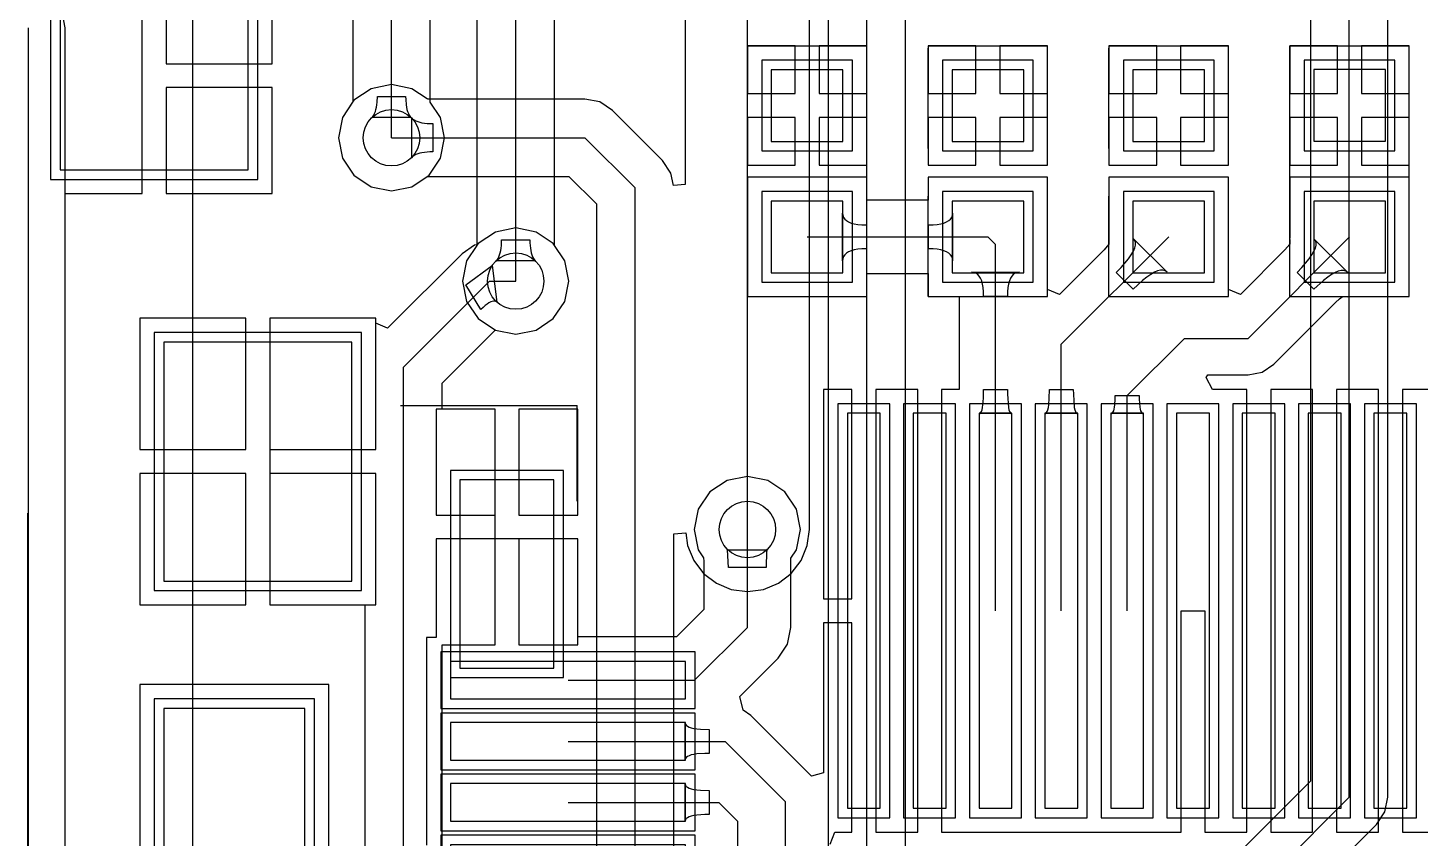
# Model space of a CAD drawing. Header units: millimetres. Extents: x 54.7 to 132.3, y 69.9 to 97.5.
# Drawn here: x 58.13 to 72.94, y 76.96 to 85.57 of the extents above; entities that cross this region are included whole.
import ezdxf

# ---------------------------------------------------------------- set-up
doc = ezdxf.new("R2010")
doc.units = ezdxf.units.MM
for name, color, linetype in [('BottomLayer', 5, 'Continuous'), ('BottomOverlay', 54, 'Continuous'), ('BottomSolder', 6, 'Continuous'), ('KeepOutLayer', 6, 'Continuous'), ('MultiLayer', 9, 'Continuous'), ('TopLayer', 1, 'Continuous'), ('TopOverlay', 2, 'Continuous'), ('TopPaste', 8, 'Continuous'), ('TopSolder', 216, 'Continuous')]:
    doc.layers.add(name, color=color, linetype=linetype)

# ---------------------------------------------------------------- blocks, each defined once
blk = doc.blocks.new('MICROUSB_5S_7')
at = {"layer": 'BottomLayer'}
for p, q in [((0.065, 3.65), (-2.475, 3.65)), ((-2.475, 3.65), (-2.475, 1.65)), ((0.065, 1.65), (0.065, 3.65)), ((7.315, 3.65), (4.775, 3.65)), ((4.775, 3.65), (4.775, 1.65)), ((7.315, 1.65), (7.315, 3.65)), ((-2.475, 1.65), (0.065, 1.65)), ((4.775, 1.65), (7.315, 1.65)), ((1, 0.5), (-1, 0.5)), ((-1, 0.5), (-1, -0.5)), ((1, -0.5), (1, 0.5)), ((5.85, 0.5), (3.85, 0.5)), ((3.85, 0.5), (3.85, -0.5)), ((5.85, -0.5), (5.85, 0.5)), ((-1, -0.5), (1, -0.5)), ((3.85, -0.5), (5.85, -0.5))]:
    blk.add_line(p, q, dxfattribs=at)
at = {"layer": 'BottomSolder'}
for p, q in [((0.167, 3.752), (-2.576, 3.752)), ((-2.576, 3.752), (-2.576, 1.548)), ((0.167, 1.548), (0.167, 3.752)), ((7.417, 3.752), (4.674, 3.752)), ((4.674, 3.752), (4.674, 1.548)), ((7.417, 1.548), (7.417, 3.752)), ((-2.576, 1.548), (0.167, 1.548)), ((4.674, 1.548), (7.417, 1.548)), ((1.102, 0.602), (-1.102, 0.602)), ((-1.102, 0.602), (-1.102, -0.602)), ((1.102, -0.602), (1.102, 0.602)), ((5.952, 0.602), (3.748, 0.602)), ((3.748, 0.602), (3.748, -0.602)), ((5.952, -0.602), (5.952, 0.602)), ((-1.102, -0.602), (1.102, -0.602)), ((3.748, -0.602), (5.952, -0.602))]:
    blk.add_line(p, q, dxfattribs=at)
at = {"layer": 'MultiLayer'}
for p, q in [((0.065, 3.65), (-2.475, 3.65)), ((-2.475, 3.65), (-2.475, 1.65)), ((0.065, 1.65), (0.065, 3.65)), ((7.315, 3.65), (4.775, 3.65)), ((4.775, 3.65), (4.775, 1.65)), ((7.315, 1.65), (7.315, 3.65)), ((-2.475, 1.65), (0.065, 1.65)), ((4.775, 1.65), (7.315, 1.65)), ((1, 0.5), (-1, 0.5)), ((-1, 0.5), (-1, -0.5)), ((1, -0.5), (1, 0.5)), ((5.85, 0.5), (3.85, 0.5)), ((3.85, 0.5), (3.85, -0.5)), ((5.85, -0.5), (5.85, 0.5)), ((-1, -0.5), (1, -0.5)), ((3.85, -0.5), (5.85, -0.5))]:
    blk.add_line(p, q, dxfattribs=at)
at = {"layer": 'TopLayer'}
for p, q in [((0.065, 3.65), (-2.475, 3.65)), ((-2.475, 3.65), (-2.475, 1.65)), ((0.065, 1.65), (0.065, 3.65)), ((1.421, 3.65), (1.421, 2.15)), ((3.421, 3.65), (1.421, 3.65)), ((3.421, 2.15), (3.421, 3.65)), ((7.315, 3.65), (4.775, 3.65)), ((4.775, 3.65), (4.775, 1.65)), ((7.315, 1.65), (7.315, 3.65)), ((1.421, 2.15), (3.421, 2.15)), ((-2.475, 1.65), (0.065, 1.65)), ((4.775, 1.65), (7.315, 1.65)), ((0.921, 0.6), (0.921, -1.9)), ((1.321, 0.6), (0.921, 0.6)), ((1.321, -1.9), (1.321, 0.6)), ((1.571, 0.6), (1.571, -1.9)), ((1.971, 0.6), (1.571, 0.6)), ((1.971, -1.9), (1.971, 0.6)), ((2.221, 0.6), (2.221, -1.9)), ((2.621, 0.6), (2.221, 0.6)), ((2.621, -1.9), (2.621, 0.6)), ((2.871, 0.6), (2.871, -1.9)), ((3.271, 0.6), (2.871, 0.6)), ((3.271, -1.9), (3.271, 0.6)), ((3.521, 0.6), (3.521, -1.9)), ((3.921, 0.6), (3.521, 0.6)), ((3.921, -1.9), (3.921, 0.6)), ((1, 0.5), (-1, 0.5)), ((-1, 0.5), (-1, -0.5)), ((1, -0.5), (1, 0.5)), ((5.85, 0.5), (3.85, 0.5)), ((3.85, 0.5), (3.85, -0.5)), ((5.85, -0.5), (5.85, 0.5)), ((-1, -0.5), (1, -0.5)), ((3.85, -0.5), (5.85, -0.5)), ((0.921, -1.9), (1.321, -1.9)), ((1.571, -1.9), (1.971, -1.9)), ((2.221, -1.9), (2.621, -1.9)), ((2.871, -1.9), (3.271, -1.9)), ((3.521, -1.9), (3.921, -1.9))]:
    blk.add_line(p, q, dxfattribs=at)
at = {"layer": 'TopOverlay'}
for p, q in [((-0.852, 5.095), (5.498, 5.095)), ((-1.741, 1.133), (-1.741, -0.747)), ((6.641, 1.133), (6.641, -0.747)), ((-1.741, -0.747), (-0.852, -0.747)), ((5.625, -0.747), (6.641, -0.747))]:
    blk.add_line(p, q, dxfattribs=at)
at = {"layer": 'TopPaste'}
for p, q in [((1.421, 3.65), (1.421, 2.15)), ((3.421, 3.65), (1.421, 3.65)), ((3.421, 2.15), (3.421, 3.65)), ((1.421, 2.15), (3.421, 2.15)), ((0.921, 0.6), (0.921, -1.9)), ((1.321, 0.6), (0.921, 0.6)), ((1.321, -1.9), (1.321, 0.6)), ((1.571, 0.6), (1.571, -1.9)), ((1.971, 0.6), (1.571, 0.6)), ((1.971, -1.9), (1.971, 0.6)), ((2.221, 0.6), (2.221, -1.9)), ((2.621, 0.6), (2.221, 0.6)), ((2.621, -1.9), (2.621, 0.6)), ((2.871, 0.6), (2.871, -1.9)), ((3.271, 0.6), (2.871, 0.6)), ((3.271, -1.9), (3.271, 0.6)), ((3.521, 0.6), (3.521, -1.9)), ((3.921, 0.6), (3.521, 0.6)), ((3.921, -1.9), (3.921, 0.6)), ((0.921, -1.9), (1.321, -1.9)), ((1.571, -1.9), (1.971, -1.9)), ((2.221, -1.9), (2.621, -1.9)), ((2.871, -1.9), (3.271, -1.9)), ((3.521, -1.9), (3.921, -1.9))]:
    blk.add_line(p, q, dxfattribs=at)
at = {"layer": 'TopSolder'}
for p, q in [((0.167, 3.752), (-2.576, 3.752)), ((-2.576, 3.752), (-2.576, 1.548)), ((0.167, 1.548), (0.167, 3.752)), ((1.319, 3.752), (1.319, 2.048)), ((3.522, 3.752), (1.319, 3.752)), ((3.522, 2.048), (3.522, 3.752)), ((7.417, 3.752), (4.674, 3.752)), ((4.674, 3.752), (4.674, 1.548)), ((7.417, 1.548), (7.417, 3.752)), ((1.319, 2.048), (3.522, 2.048)), ((-2.576, 1.548), (0.167, 1.548)), ((4.674, 1.548), (7.417, 1.548)), ((1.102, 0.602), (-1.102, 0.602)), ((-1.102, 0.602), (-1.102, -0.602)), ((0.819, 0.702), (0.819, -2.002)), ((1.422, 0.702), (0.819, 0.702)), ((1.102, -0.602), (1.102, 0.602)), ((1.422, -2.002), (1.422, 0.702)), ((1.469, 0.702), (1.469, -2.002)), ((2.072, 0.702), (1.469, 0.702)), ((2.072, -2.002), (2.072, 0.702)), ((2.119, 0.702), (2.119, -2.002)), ((2.722, 0.702), (2.119, 0.702)), ((2.722, -2.002), (2.722, 0.702)), ((2.769, 0.702), (2.769, -2.002)), ((3.372, 0.702), (2.769, 0.702)), ((3.372, -2.002), (3.372, 0.702)), ((3.419, 0.702), (3.419, -2.002)), ((4.022, 0.702), (3.419, 0.702)), ((5.952, 0.602), (3.748, 0.602)), ((3.748, 0.602), (3.748, -0.602)), ((4.022, -2.002), (4.022, 0.702)), ((5.952, -0.602), (5.952, 0.602)), ((-1.102, -0.602), (1.102, -0.602)), ((3.748, -0.602), (5.952, -0.602)), ((0.819, -2.002), (1.422, -2.002)), ((1.469, -2.002), (2.072, -2.002)), ((2.119, -2.002), (2.722, -2.002)), ((2.769, -2.002), (3.372, -2.002)), ((3.419, -2.002), (4.022, -2.002))]:
    blk.add_line(p, q, dxfattribs=at)
blk = doc.blocks.new('SSH1106_B_12')
at = {"layer": 'BottomOverlay'}
blk.add_line((37.362, -2.134), (37.362, -25.381), dxfattribs=at)
at = {"layer": 'TopLayer'}
for p, q in [((24.451, -5.23), (24.451, -9.43)), ((24.801, -5.23), (24.451, -5.23)), ((24.801, -9.43), (24.801, -5.23)), ((25.151, -5.23), (25.151, -9.43)), ((25.501, -5.23), (25.151, -5.23)), ((25.501, -9.43), (25.501, -5.23)), ((25.851, -5.23), (25.851, -9.43)), ((26.201, -5.23), (25.851, -5.23)), ((26.201, -9.43), (26.201, -5.23)), ((26.551, -5.23), (26.551, -9.43)), ((26.901, -5.23), (26.551, -5.23)), ((26.901, -9.43), (26.901, -5.23)), ((27.251, -5.23), (27.251, -9.43)), ((27.601, -5.23), (27.251, -5.23)), ((27.601, -9.43), (27.601, -5.23)), ((27.951, -5.23), (27.951, -9.43)), ((28.301, -5.23), (27.951, -5.23)), ((28.301, -9.43), (28.301, -5.23)), ((28.651, -5.23), (28.651, -9.43)), ((29.001, -5.23), (28.651, -5.23)), ((29.001, -9.43), (29.001, -5.23)), ((29.351, -5.23), (29.351, -9.43)), ((29.701, -5.23), (29.351, -5.23)), ((29.701, -9.43), (29.701, -5.23)), ((30.051, -5.23), (30.051, -9.43)), ((30.401, -5.23), (30.051, -5.23)), ((30.401, -9.43), (30.401, -5.23)), ((24.451, -9.43), (24.801, -9.43)), ((25.151, -9.43), (25.501, -9.43)), ((25.851, -9.43), (26.201, -9.43)), ((26.551, -9.43), (26.901, -9.43)), ((27.251, -9.43), (27.601, -9.43)), ((27.951, -9.43), (28.301, -9.43)), ((28.651, -9.43), (29.001, -9.43)), ((29.351, -9.43), (29.701, -9.43)), ((30.051, -9.43), (30.401, -9.43))]:
    blk.add_line(p, q, dxfattribs=at)
at = {"layer": 'TopPaste'}
for p, q in [((24.451, -5.23), (24.451, -9.43)), ((24.801, -5.23), (24.451, -5.23)), ((24.801, -9.43), (24.801, -5.23)), ((25.151, -5.23), (25.151, -9.43)), ((25.501, -5.23), (25.151, -5.23)), ((25.501, -9.43), (25.501, -5.23)), ((25.851, -5.23), (25.851, -9.43)), ((26.201, -5.23), (25.851, -5.23)), ((26.201, -9.43), (26.201, -5.23)), ((26.551, -5.23), (26.551, -9.43)), ((26.901, -5.23), (26.551, -5.23)), ((26.901, -9.43), (26.901, -5.23)), ((27.251, -5.23), (27.251, -9.43)), ((27.601, -5.23), (27.251, -5.23)), ((27.601, -9.43), (27.601, -5.23)), ((27.951, -5.23), (27.951, -9.43)), ((28.301, -5.23), (27.951, -5.23)), ((28.301, -9.43), (28.301, -5.23)), ((28.651, -5.23), (28.651, -9.43)), ((29.001, -5.23), (28.651, -5.23)), ((29.001, -9.43), (29.001, -5.23)), ((29.351, -5.23), (29.351, -9.43)), ((29.701, -5.23), (29.351, -5.23)), ((29.701, -9.43), (29.701, -5.23)), ((30.051, -5.23), (30.051, -9.43)), ((30.401, -5.23), (30.051, -5.23)), ((30.401, -9.43), (30.401, -5.23)), ((24.451, -9.43), (24.801, -9.43)), ((25.151, -9.43), (25.501, -9.43)), ((25.851, -9.43), (26.201, -9.43)), ((26.551, -9.43), (26.901, -9.43)), ((27.251, -9.43), (27.601, -9.43)), ((27.951, -9.43), (28.301, -9.43)), ((28.651, -9.43), (29.001, -9.43)), ((29.351, -9.43), (29.701, -9.43)), ((30.051, -9.43), (30.401, -9.43))]:
    blk.add_line(p, q, dxfattribs=at)
at = {"layer": 'TopSolder'}
for p, q in [((24.35, -5.128), (24.35, -9.531)), ((24.903, -5.128), (24.35, -5.128)), ((24.903, -9.531), (24.903, -5.128)), ((25.05, -5.128), (25.05, -9.531)), ((25.603, -5.128), (25.05, -5.128)), ((25.603, -9.531), (25.603, -5.128)), ((25.75, -5.128), (25.75, -9.531)), ((26.303, -5.128), (25.75, -5.128)), ((26.303, -9.531), (26.303, -5.128)), ((26.45, -5.128), (26.45, -9.531)), ((27.003, -5.128), (26.45, -5.128)), ((27.003, -9.531), (27.003, -5.128)), ((27.15, -5.128), (27.15, -9.531)), ((27.703, -5.128), (27.15, -5.128)), ((27.703, -9.531), (27.703, -5.128)), ((27.85, -5.128), (27.85, -9.531)), ((28.403, -5.128), (27.85, -5.128)), ((28.403, -9.531), (28.403, -5.128)), ((28.55, -5.128), (28.55, -9.531)), ((29.103, -5.128), (28.55, -5.128)), ((29.103, -9.531), (29.103, -5.128)), ((29.25, -5.128), (29.25, -9.531)), ((29.803, -5.128), (29.25, -5.128)), ((29.803, -9.531), (29.803, -5.128)), ((29.95, -5.128), (29.95, -9.531)), ((30.503, -5.128), (29.95, -5.128)), ((30.503, -9.531), (30.503, -5.128)), ((24.35, -9.531), (24.903, -9.531)), ((25.05, -9.531), (25.603, -9.531)), ((25.75, -9.531), (26.303, -9.531)), ((26.45, -9.531), (27.003, -9.531)), ((27.15, -9.531), (27.703, -9.531)), ((27.85, -9.531), (28.403, -9.531)), ((28.55, -9.531), (29.103, -9.531)), ((29.25, -9.531), (29.803, -9.531)), ((29.95, -9.531), (30.503, -9.531))]:
    blk.add_line(p, q, dxfattribs=at)
blk = doc.blocks.new('R0603_31')
at = {"layer": 'TopLayer'}
for p, q in [((-1.0795, 0.381), (-1.0795, -0.381)), ((-0.3175, 0.381), (-1.0795, 0.381)), ((-0.3175, -0.381), (-0.3175, 0.381)), ((0.3175, 0.381), (0.3175, -0.381)), ((1.0795, 0.381), (0.3175, 0.381)), ((1.0795, -0.381), (1.0795, 0.381)), ((-1.0795, -0.381), (-0.3175, -0.381)), ((0.3175, -0.381), (1.0795, -0.381))]:
    blk.add_line(p, q, dxfattribs=at)
at = {"layer": 'TopOverlay'}
for p, q in [((-1.3335, -0.635), (-1.3335, 0.635)), ((1.3335, 0.635), (-1.3335, 0.635)), ((1.3335, -0.635), (1.3335, 0.635)), ((1.3335, -0.635), (-1.3335, -0.635))]:
    blk.add_line(p, q, dxfattribs=at)
at = {"layer": 'TopPaste'}
for p, q in [((-1.0795, 0.381), (-1.0795, -0.381)), ((-0.3175, 0.381), (-1.0795, 0.381)), ((-0.3175, -0.381), (-0.3175, 0.381)), ((0.3175, 0.381), (0.3175, -0.381)), ((1.0795, 0.381), (0.3175, 0.381)), ((1.0795, -0.381), (1.0795, 0.381)), ((-1.0795, -0.381), (-0.3175, -0.381)), ((0.3175, -0.381), (1.0795, -0.381))]:
    blk.add_line(p, q, dxfattribs=at)
at = {"layer": 'TopSolder'}
for p, q in [((-1.1811, 0.4826), (-1.1811, -0.4826)), ((-0.2159, 0.4826), (-1.1811, 0.4826)), ((-0.2159, -0.4826), (-0.2159, 0.4826)), ((0.2159, 0.4826), (0.2159, -0.4826)), ((1.1811, 0.4826), (0.2159, 0.4826)), ((1.1811, -0.4826), (1.1811, 0.4826)), ((-1.1811, -0.4826), (-0.2159, -0.4826)), ((0.2159, -0.4826), (1.1811, -0.4826))]:
    blk.add_line(p, q, dxfattribs=at)
blk = doc.blocks.new('C0603_50')
at = {"layer": 'TopLayer'}
for p, q in [((-0.356, 0.559), (-0.356, -0.203)), ((0.406, 0.559), (-0.356, 0.559)), ((0.406, -0.203), (0.406, 0.559)), ((1.041, 0.559), (1.041, -0.203)), ((1.803, 0.559), (1.041, 0.559)), ((1.803, -0.203), (1.803, 0.559)), ((-0.356, -0.203), (0.406, -0.203)), ((1.041, -0.203), (1.803, -0.203))]:
    blk.add_line(p, q, dxfattribs=at)
at = {"layer": 'TopOverlay'}
for p, q in [((-0.61, 0.813), (-0.61, -0.457)), ((-0.61, 0.813), (0.457, 0.813)), ((0.965, 0.813), (2.032, 0.813)), ((2.057, 0.813), (2.057, -0.457)), ((-0.61, -0.457), (0.457, -0.457)), ((0.965, -0.457), (2.032, -0.457))]:
    blk.add_line(p, q, dxfattribs=at)
at = {"layer": 'TopPaste'}
for p, q in [((-0.356, 0.559), (-0.356, -0.203)), ((0.406, 0.559), (-0.356, 0.559)), ((0.406, -0.203), (0.406, 0.559)), ((1.041, 0.559), (1.041, -0.203)), ((1.803, 0.559), (1.041, 0.559)), ((1.803, -0.203), (1.803, 0.559)), ((-0.356, -0.203), (0.406, -0.203)), ((1.041, -0.203), (1.803, -0.203))]:
    blk.add_line(p, q, dxfattribs=at)
at = {"layer": 'TopSolder'}
for p, q in [((-0.457, 0.66), (-0.457, -0.305)), ((0.508, 0.66), (-0.457, 0.66)), ((0.508, -0.305), (0.508, 0.66)), ((0.94, 0.66), (0.94, -0.305)), ((1.905, 0.66), (0.94, 0.66)), ((1.905, -0.305), (1.905, 0.66)), ((-0.457, -0.305), (0.508, -0.305)), ((0.94, -0.305), (1.905, -0.305))]:
    blk.add_line(p, q, dxfattribs=at)
blk = doc.blocks.new('C0603_51')
at = {"layer": 'TopLayer'}
for p, q in [((-0.356, 0.559), (-0.356, -0.203)), ((0.406, 0.559), (-0.356, 0.559)), ((0.406, -0.203), (0.406, 0.559)), ((1.041, 0.559), (1.041, -0.203)), ((1.803, 0.559), (1.041, 0.559)), ((1.803, -0.203), (1.803, 0.559)), ((-0.356, -0.203), (0.406, -0.203)), ((1.041, -0.203), (1.803, -0.203))]:
    blk.add_line(p, q, dxfattribs=at)
at = {"layer": 'TopOverlay'}
for p, q in [((-0.61, 0.813), (-0.61, -0.457)), ((-0.61, 0.813), (0.457, 0.813)), ((0.965, 0.813), (2.032, 0.813)), ((2.057, 0.813), (2.057, -0.457)), ((-0.61, -0.457), (0.457, -0.457)), ((0.965, -0.457), (2.032, -0.457))]:
    blk.add_line(p, q, dxfattribs=at)
at = {"layer": 'TopPaste'}
for p, q in [((-0.356, 0.559), (-0.356, -0.203)), ((0.406, 0.559), (-0.356, 0.559)), ((0.406, -0.203), (0.406, 0.559)), ((1.041, 0.559), (1.041, -0.203)), ((1.803, 0.559), (1.041, 0.559)), ((1.803, -0.203), (1.803, 0.559)), ((-0.356, -0.203), (0.406, -0.203)), ((1.041, -0.203), (1.803, -0.203))]:
    blk.add_line(p, q, dxfattribs=at)
at = {"layer": 'TopSolder'}
for p, q in [((-0.457, 0.66), (-0.457, -0.305)), ((0.508, 0.66), (-0.457, 0.66)), ((0.508, -0.305), (0.508, 0.66)), ((0.94, 0.66), (0.94, -0.305)), ((1.905, 0.66), (0.94, 0.66)), ((1.905, -0.305), (1.905, 0.66)), ((-0.457, -0.305), (0.508, -0.305)), ((0.94, -0.305), (1.905, -0.305))]:
    blk.add_line(p, q, dxfattribs=at)
blk = doc.blocks.new('C0603_52')
at = {"layer": 'TopLayer'}
for p, q in [((-0.356, 0.559), (-0.356, -0.203)), ((0.406, 0.559), (-0.356, 0.559)), ((0.406, -0.203), (0.406, 0.559)), ((1.041, 0.559), (1.041, -0.203)), ((1.803, 0.559), (1.041, 0.559)), ((1.803, -0.203), (1.803, 0.559)), ((-0.356, -0.203), (0.406, -0.203)), ((1.041, -0.203), (1.803, -0.203))]:
    blk.add_line(p, q, dxfattribs=at)
at = {"layer": 'TopOverlay'}
for p, q in [((-0.61, 0.813), (-0.61, -0.457)), ((-0.61, 0.813), (0.457, 0.813)), ((0.965, 0.813), (2.032, 0.813)), ((2.057, 0.813), (2.057, -0.457)), ((-0.61, -0.457), (0.457, -0.457)), ((0.965, -0.457), (2.032, -0.457))]:
    blk.add_line(p, q, dxfattribs=at)
at = {"layer": 'TopPaste'}
for p, q in [((-0.356, 0.559), (-0.356, -0.203)), ((0.406, 0.559), (-0.356, 0.559)), ((0.406, -0.203), (0.406, 0.559)), ((1.041, 0.559), (1.041, -0.203)), ((1.803, 0.559), (1.041, 0.559)), ((1.803, -0.203), (1.803, 0.559)), ((-0.356, -0.203), (0.406, -0.203)), ((1.041, -0.203), (1.803, -0.203))]:
    blk.add_line(p, q, dxfattribs=at)
at = {"layer": 'TopSolder'}
for p, q in [((-0.457, 0.66), (-0.457, -0.305)), ((0.508, 0.66), (-0.457, 0.66)), ((0.508, -0.305), (0.508, 0.66)), ((0.94, 0.66), (0.94, -0.305)), ((1.905, 0.66), (0.94, 0.66)), ((1.905, -0.305), (1.905, 0.66)), ((-0.457, -0.305), (0.508, -0.305)), ((0.94, -0.305), (1.905, -0.305))]:
    blk.add_line(p, q, dxfattribs=at)
blk = doc.blocks.new('PL3_56')
at = {"layer": 'BottomLayer'}
for centre in [(0, 0), (5, 0)]:
    blk.add_circle(centre, 0.6, dxfattribs=at)
at = {"layer": 'BottomSolder'}
for centre in [(0, 0), (5, 0)]:
    blk.add_circle(centre, 0.702, dxfattribs=at)
at = {"layer": 'MultiLayer'}
for centre in [(0, 0), (5, 0)]:
    blk.add_circle(centre, 0.6, dxfattribs=at)
at = {"layer": 'TopLayer'}
for p, q in [((-3.9, 1.95), (-3.9, -0.05)), ((-1.9, 1.95), (-3.9, 1.95)), ((-1.9, -0.05), (-1.9, 1.95)), ((6.9, 1.95), (6.9, -0.05)), ((8.9, 1.95), (6.9, 1.95)), ((8.9, -0.05), (8.9, 1.95)), ((-3.9, -0.05), (-1.9, -0.05)), ((6.9, -0.05), (8.9, -0.05)), ((-0.95, -2.55), (-0.95, -5.05)), ((0.95, -2.55), (-0.95, -2.55)), ((0.95, -5.05), (0.95, -2.55)), ((1.55, -2.55), (1.55, -5.05)), ((3.45, -2.55), (1.55, -2.55)), ((3.45, -5.05), (3.45, -2.55)), ((4.05, -2.55), (4.05, -5.05)), ((5.95, -2.55), (4.05, -2.55)), ((5.95, -5.05), (5.95, -2.55)), ((-0.95, -5.05), (0.95, -5.05)), ((1.55, -5.05), (3.45, -5.05)), ((4.05, -5.05), (5.95, -5.05))]:
    blk.add_line(p, q, dxfattribs=at)
for centre in [(0, 0), (5, 0)]:
    blk.add_circle(centre, 0.6, dxfattribs=at)
at = {"layer": 'TopPaste'}
for p, q in [((-3.9, 1.95), (-3.9, -0.05)), ((-1.9, 1.95), (-3.9, 1.95)), ((-1.9, -0.05), (-1.9, 1.95)), ((6.9, 1.95), (6.9, -0.05)), ((8.9, 1.95), (6.9, 1.95)), ((8.9, -0.05), (8.9, 1.95)), ((-3.9, -0.05), (-1.9, -0.05)), ((6.9, -0.05), (8.9, -0.05)), ((-0.95, -2.55), (-0.95, -5.05)), ((0.95, -2.55), (-0.95, -2.55)), ((0.95, -5.05), (0.95, -2.55)), ((1.55, -2.55), (1.55, -5.05)), ((3.45, -2.55), (1.55, -2.55)), ((3.45, -5.05), (3.45, -2.55)), ((4.05, -2.55), (4.05, -5.05)), ((5.95, -2.55), (4.05, -2.55)), ((5.95, -5.05), (5.95, -2.55)), ((-0.95, -5.05), (0.95, -5.05)), ((1.55, -5.05), (3.45, -5.05)), ((4.05, -5.05), (5.95, -5.05))]:
    blk.add_line(p, q, dxfattribs=at)
at = {"layer": 'TopSolder'}
for p, q in [((-4.002, 2.052), (-4.002, -0.152)), ((-1.798, 2.052), (-4.002, 2.052)), ((-1.798, -0.152), (-1.798, 2.052)), ((6.798, 2.052), (6.798, -0.152)), ((9.002, 2.052), (6.798, 2.052)), ((9.002, -0.152), (9.002, 2.052)), ((-4.002, -0.152), (-1.798, -0.152)), ((6.798, -0.152), (9.002, -0.152)), ((-1.052, -2.448), (-1.052, -5.152)), ((1.052, -2.448), (-1.052, -2.448)), ((1.052, -5.152), (1.052, -2.448)), ((1.448, -2.448), (1.448, -5.152)), ((3.552, -2.448), (1.448, -2.448)), ((3.552, -5.152), (3.552, -2.448)), ((3.948, -2.448), (3.948, -5.152)), ((6.052, -2.448), (3.948, -2.448)), ((6.052, -5.152), (6.052, -2.448)), ((-1.052, -5.152), (1.052, -5.152)), ((1.448, -5.152), (3.552, -5.152)), ((3.948, -5.152), (6.052, -5.152))]:
    blk.add_line(p, q, dxfattribs=at)
for centre in [(0, 0), (5, 0)]:
    blk.add_circle(centre, 0.702, dxfattribs=at)

msp = doc.modelspace()

# ---------------------------------------------------------------- linework, layer by layer
at = {"layer": 'BottomLayer'}
for p, q in [((65.126, 90.957), (65.126, 83.907)), ((65.786, 80.239), (65.786, 90.957)), ((67.056, 74.092), (67.056, 86.817)), ((71.775, 86.792), (71.775, 77.564)), ((72.187, 77.394), (72.187, 86.792)), ((67.468, 74.482), (67.468, 86.529)), ((72.599, 77.394), (72.599, 86.621)), ((66.446, 80.239), (66.446, 86.446)), ((66.644, 86.425), (66.644, 74.478)), ((58.53, 85.573), (58.501, 85.721)), ((58.53, 72.257), (58.53, 85.573)), ((61.785, 84.926), (61.602, 84.804)), ((62.001, 84.969), (61.785, 84.926)), ((62.218, 84.926), (62.001, 84.969)), ((62.381, 84.817), (62.218, 84.926)), ((61.602, 84.804), (61.48, 84.62)), ((62.386, 84.816), (62.381, 84.817)), ((62.388, 84.816), (62.386, 84.816)), ((64.059, 84.816), (62.388, 84.816)), ((64.216, 84.785), (64.059, 84.816)), ((64.35, 84.695), (64.216, 84.785)), ((61.48, 84.62), (61.437, 84.404)), ((62.216, 84.194), (62.216, 84.614)), ((62.216, 84.614), (62.228, 84.603)), ((62.228, 84.603), (62.243, 84.593)), ((62.243, 84.593), (62.261, 84.584)), ((62.261, 84.584), (62.28, 84.576)), ((62.28, 84.576), (62.301, 84.569)), ((62.301, 84.569), (62.325, 84.564)), ((62.325, 84.564), (62.351, 84.56)), ((62.351, 84.56), (62.379, 84.557)), ((62.379, 84.557), (62.441, 84.554)), ((62.441, 84.554), (62.441, 84.254)), ((64.883, 84.162), (64.35, 84.695)), ((61.437, 84.404), (61.48, 84.188)), ((62.001, 84.404), (64.059, 84.404)), ((64.059, 84.404), (64.592, 83.871)), ((61.48, 84.188), (61.602, 84.005)), ((62.228, 84.206), (62.216, 84.194)), ((62.243, 84.216), (62.228, 84.206)), ((62.261, 84.225), (62.243, 84.216)), ((62.28, 84.233), (62.261, 84.225)), ((62.301, 84.239), (62.28, 84.233)), ((62.325, 84.245), (62.301, 84.239)), ((62.351, 84.249), (62.325, 84.245)), ((62.409, 84.254), (62.351, 84.249)), ((62.441, 84.254), (62.409, 84.254)), ((64.973, 84.028), (64.883, 84.162)), ((61.602, 84.005), (61.785, 83.882)), ((62.218, 83.882), (62.381, 83.991)), ((62.381, 83.991), (62.382, 83.992)), ((62.382, 83.992), (62.391, 83.992)), ((62.391, 83.992), (63.888, 83.992)), ((63.888, 83.992), (64.18, 83.7)), ((64.999, 83.895), (64.973, 84.028)), ((61.785, 83.882), (62.001, 83.839)), ((62.001, 83.839), (62.218, 83.882)), ((64.592, 74.854), (64.592, 83.871)), ((65.126, 83.907), (64.999, 83.895)), ((64.18, 83.7), (64.18, 74.854)), ((63.106, 83.402), (62.923, 83.28)), ((63.322, 83.445), (63.106, 83.402)), ((63.538, 83.402), (63.322, 83.445)), ((63.722, 83.28), (63.538, 83.402)), ((62.885, 83.261), (62.752, 83.171)), ((62.914, 83.266), (62.885, 83.261)), ((62.923, 83.28), (62.914, 83.266)), ((63.844, 83.096), (63.722, 83.28)), ((62.752, 83.171), (61.96, 82.38)), ((63.887, 82.88), (63.844, 83.096)), ((62.79, 82.839), (63.073, 83.047)), ((63.073, 83.047), (63.122, 82.656)), ((62.128, 81.966), (63.043, 82.88)), ((62.952, 82.577), (62.79, 82.839)), ((63.043, 82.88), (63.322, 82.88)), ((63.844, 82.664), (63.887, 82.88)), ((63.019, 82.636), (62.998, 82.619)), ((63.038, 82.649), (63.019, 82.636)), ((63.056, 82.658), (63.038, 82.649)), ((63.072, 82.664), (63.056, 82.658)), ((63.087, 82.667), (63.072, 82.664)), ((63.1, 82.667), (63.087, 82.667)), ((63.112, 82.663), (63.1, 82.667)), ((63.122, 82.656), (63.112, 82.663)), ((63.722, 82.481), (63.844, 82.664)), ((60.452, 82.485), (59.325, 82.485)), ((59.325, 82.485), (59.325, 81.088)), ((60.452, 81.088), (60.452, 82.485)), ((61.833, 82.485), (60.706, 82.485)), ((60.706, 82.485), (60.706, 80.961)), ((61.833, 82.433), (61.833, 82.485)), ((62.976, 82.6), (62.952, 82.577)), ((62.998, 82.619), (62.976, 82.6)), ((63.538, 82.358), (63.722, 82.481)), ((61.96, 82.38), (61.833, 82.433)), ((62.54, 81.795), (63.105, 82.359)), ((63.105, 82.359), (63.106, 82.358)), ((63.106, 82.358), (63.322, 82.315)), ((63.322, 82.315), (63.538, 82.358)), ((62.128, 73.127), (62.128, 81.966)), ((62.54, 81.52), (62.54, 81.795)), ((63.102, 81.52), (62.54, 81.52)), ((63.102, 80.266), (63.102, 81.52)), ((63.983, 81.52), (63.356, 81.52)), ((63.356, 81.52), (63.356, 80.393)), ((63.983, 80.393), (63.983, 81.52)), ((59.325, 81.088), (60.452, 81.088)), ((60.706, 80.961), (60.706, 79.437)), ((60.452, 80.834), (59.325, 80.834)), ((59.325, 80.834), (59.325, 79.437)), ((60.452, 79.437), (60.452, 80.834)), ((63.102, 79.012), (63.102, 80.266)), ((63.356, 80.393), (63.983, 80.393)), ((63.983, 80.139), (63.356, 80.139)), ((63.356, 80.139), (63.356, 79.012)), ((63.983, 79.012), (63.983, 80.139)), ((65.004, 80.194), (65.131, 80.202)), ((65.004, 75.024), (65.004, 80.194)), ((65.131, 80.202), (65.149, 80.068)), ((66.423, 80.068), (66.446, 80.239)), ((65.149, 80.068), (65.215, 79.909)), ((66.357, 79.909), (66.423, 80.068)), ((65.215, 79.909), (65.32, 79.772)), ((66.252, 79.772), (66.357, 79.909)), ((65.32, 79.772), (65.456, 79.667)), ((65.456, 79.667), (65.615, 79.601)), ((65.957, 79.601), (66.116, 79.667)), ((66.116, 79.667), (66.252, 79.772)), ((65.615, 79.601), (65.786, 79.579)), ((65.786, 79.579), (65.957, 79.601)), ((59.325, 79.437), (60.452, 79.437)), ((60.706, 79.437), (61.716, 79.437)), ((61.716, 79.437), (61.716, 75.235)), ((62.54, 75.67), (62.54, 79.012)), ((62.54, 79.012), (63.102, 79.012)), ((63.356, 79.012), (63.983, 79.012)), ((71.775, 77.564), (66.828, 72.618)), ((66.319, 71.526), (72.187, 77.394)), ((72.567, 77.236), (72.599, 77.394)), ((72.478, 77.103), (72.567, 77.236)), ((67.418, 72.042), (72.478, 77.103))]:
    msp.add_line(p, q, dxfattribs=at)
for centre in [(62.001, 84.404), (63.322, 82.88), (65.786, 80.239)]:
    msp.add_circle(centre, 0.3, dxfattribs=at)
at = {"layer": 'KeepOutLayer'}
msp.add_line((58.142, 72.135), (58.142, 85.573), dxfattribs=at)
at = {"layer": 'MultiLayer'}
for centre in [(62.001, 84.404), (63.322, 82.88), (65.786, 80.239)]:
    msp.add_circle(centre, 0.3, dxfattribs=at)
at = {"layer": 'TopLayer'}
for p, q in [((61.589, 89.764), (61.589, 84.79)), ((62.001, 84.404), (62.001, 89.764)), ((62.413, 84.794), (62.413, 89.593)), ((63.322, 82.88), (63.322, 87.04)), ((62.91, 86.76), (62.91, 83.266)), ((63.734, 83.27), (63.734, 86.76)), ((59.35, 85.064), (59.35, 86.318)), ((59.604, 86.318), (59.604, 85.191)), ((60.731, 85.191), (60.731, 86.318)), ((66.294, 85.382), (65.786, 85.382)), ((65.786, 85.382), (65.786, 84.874)), ((66.294, 84.874), (66.294, 85.382)), ((67.056, 85.382), (66.548, 85.382)), ((66.548, 85.382), (66.548, 84.874)), ((67.056, 84.874), (67.056, 85.382)), ((68.217, 85.382), (67.709, 85.382)), ((67.709, 85.382), (67.709, 84.874)), ((68.217, 84.874), (68.217, 85.382)), ((68.979, 85.382), (68.471, 85.382)), ((68.471, 85.382), (68.471, 84.874)), ((68.979, 84.874), (68.979, 85.382)), ((70.14, 85.382), (69.632, 85.382)), ((69.632, 85.382), (69.632, 84.874)), ((70.14, 84.874), (70.14, 85.382)), ((70.902, 85.382), (70.394, 85.382)), ((70.394, 85.382), (70.394, 84.874)), ((70.902, 84.874), (70.902, 85.382)), ((72.063, 85.382), (71.555, 85.382)), ((71.555, 85.382), (71.555, 84.874)), ((72.063, 84.874), (72.063, 85.382)), ((72.825, 85.382), (72.317, 85.382)), ((72.317, 85.382), (72.317, 84.874)), ((72.825, 84.874), (72.825, 85.382)), ((59.604, 85.191), (60.731, 85.191)), ((59.35, 83.81), (59.35, 85.064)), ((60.731, 84.937), (59.604, 84.937)), ((59.604, 84.937), (59.604, 83.81)), ((60.731, 83.81), (60.731, 84.937)), ((65.786, 84.874), (66.294, 84.874)), ((66.548, 84.874), (67.056, 84.874)), ((67.709, 84.874), (68.217, 84.874)), ((68.471, 84.874), (68.979, 84.874)), ((69.632, 84.874), (70.14, 84.874)), ((70.394, 84.874), (70.902, 84.874)), ((71.555, 84.874), (72.063, 84.874)), ((72.317, 84.874), (72.825, 84.874)), ((61.588, 84.783), (61.48, 84.62)), ((61.589, 84.788), (61.588, 84.783)), ((61.589, 84.79), (61.589, 84.788)), ((61.83, 84.683), (61.836, 84.704)), ((61.836, 84.704), (61.842, 84.728)), ((61.842, 84.728), (61.846, 84.754)), ((61.846, 84.754), (61.849, 84.782)), ((61.849, 84.782), (61.851, 84.844)), ((61.851, 84.844), (62.151, 84.844)), ((62.151, 84.844), (62.152, 84.812)), ((62.152, 84.812), (62.157, 84.754)), ((62.157, 84.754), (62.161, 84.728)), ((62.161, 84.728), (62.166, 84.704)), ((62.166, 84.704), (62.173, 84.683)), ((62.414, 84.785), (62.413, 84.794)), ((62.414, 84.783), (62.414, 84.785)), ((62.523, 84.62), (62.414, 84.783)), ((61.48, 84.62), (61.437, 84.404)), ((61.791, 84.618), (61.803, 84.631)), ((62.211, 84.618), (61.791, 84.618)), ((61.803, 84.631), (61.813, 84.646)), ((61.813, 84.646), (61.822, 84.663)), ((61.822, 84.663), (61.83, 84.683)), ((62.173, 84.683), (62.181, 84.663)), ((62.181, 84.663), (62.19, 84.646)), ((62.19, 84.646), (62.2, 84.631)), ((62.2, 84.631), (62.211, 84.618)), ((62.566, 84.404), (62.523, 84.62)), ((66.294, 84.62), (65.786, 84.62)), ((65.786, 84.62), (65.786, 84.112)), ((66.294, 84.112), (66.294, 84.62)), ((67.056, 84.62), (66.548, 84.62)), ((66.548, 84.62), (66.548, 84.112)), ((67.056, 84.112), (67.056, 84.62)), ((68.217, 84.62), (67.709, 84.62)), ((67.709, 84.62), (67.709, 84.112)), ((68.217, 84.112), (68.217, 84.62)), ((68.979, 84.62), (68.471, 84.62)), ((68.471, 84.62), (68.471, 84.112)), ((68.979, 84.112), (68.979, 84.62)), ((70.14, 84.62), (69.632, 84.62)), ((69.632, 84.62), (69.632, 84.112)), ((70.14, 84.112), (70.14, 84.62)), ((70.902, 84.62), (70.394, 84.62)), ((70.394, 84.62), (70.394, 84.112)), ((70.902, 84.112), (70.902, 84.62)), ((72.063, 84.62), (71.555, 84.62)), ((71.555, 84.62), (71.555, 84.112)), ((72.063, 84.112), (72.063, 84.62)), ((72.825, 84.62), (72.317, 84.62)), ((72.317, 84.62), (72.317, 84.112)), ((72.825, 84.112), (72.825, 84.62)), ((61.437, 84.404), (61.48, 84.188)), ((62.523, 84.188), (62.566, 84.404)), ((61.48, 84.188), (61.602, 84.005)), ((62.401, 84.005), (62.523, 84.188)), ((65.786, 84.112), (66.294, 84.112)), ((66.548, 84.112), (67.056, 84.112)), ((67.709, 84.112), (68.217, 84.112)), ((68.471, 84.112), (68.979, 84.112)), ((69.632, 84.112), (70.14, 84.112)), ((70.394, 84.112), (70.902, 84.112)), ((71.555, 84.112), (72.063, 84.112)), ((72.317, 84.112), (72.825, 84.112)), ((61.602, 84.005), (61.785, 83.882)), ((62.218, 83.882), (62.401, 84.005)), ((67.056, 83.985), (65.786, 83.985)), ((65.786, 83.985), (65.786, 82.715)), ((67.056, 83.739), (67.056, 83.985)), ((68.979, 83.985), (67.709, 83.985)), ((67.709, 83.985), (67.709, 83.739)), ((68.979, 82.791), (68.979, 83.985)), ((70.902, 83.985), (69.632, 83.985)), ((69.632, 83.985), (69.632, 83.274)), ((70.902, 82.791), (70.902, 83.985)), ((72.825, 83.985), (71.555, 83.985)), ((71.555, 83.985), (71.555, 83.341)), ((72.825, 82.715), (72.825, 83.985)), ((61.785, 83.882), (62.001, 83.839)), ((62.001, 83.839), (62.218, 83.882)), ((58.53, 72.257), (58.53, 83.81)), ((58.53, 83.81), (59.35, 83.81)), ((59.604, 83.81), (60.731, 83.81)), ((67.709, 83.739), (67.056, 83.739)), ((66.799, 83.096), (66.799, 83.604)), ((66.799, 83.604), (66.801, 83.58)), ((66.801, 83.58), (66.809, 83.558)), ((66.809, 83.558), (66.822, 83.539)), ((66.822, 83.539), (66.84, 83.523)), ((66.84, 83.523), (66.862, 83.509)), ((67.905, 83.509), (67.928, 83.523)), ((67.928, 83.523), (67.946, 83.539)), ((67.946, 83.539), (67.959, 83.558)), ((67.959, 83.558), (67.967, 83.58)), ((67.967, 83.58), (67.969, 83.604)), ((67.969, 83.604), (67.969, 83.096)), ((66.862, 83.509), (66.89, 83.497)), ((66.89, 83.497), (66.923, 83.489)), ((66.923, 83.489), (66.962, 83.482)), ((66.962, 83.482), (67.005, 83.478)), ((67.005, 83.478), (67.053, 83.477)), ((67.053, 83.477), (67.053, 83.223)), ((67.712, 83.477), (67.761, 83.478)), ((67.712, 83.223), (67.712, 83.477)), ((67.761, 83.478), (67.805, 83.482)), ((67.805, 83.482), (67.843, 83.489)), ((67.843, 83.489), (67.877, 83.497)), ((67.877, 83.497), (67.905, 83.509)), ((62.909, 83.259), (62.8, 83.096)), ((62.91, 83.264), (62.909, 83.259)), ((62.91, 83.266), (62.91, 83.264)), ((63.163, 83.204), (63.167, 83.23)), ((63.167, 83.23), (63.17, 83.258)), ((63.17, 83.258), (63.172, 83.32)), ((63.172, 83.32), (63.472, 83.32)), ((63.472, 83.32), (63.473, 83.288)), ((63.473, 83.288), (63.478, 83.23)), ((63.478, 83.23), (63.482, 83.204)), ((63.735, 83.261), (63.734, 83.27)), ((63.735, 83.259), (63.735, 83.261)), ((63.844, 83.096), (63.735, 83.259)), ((66.421, 83.35), (68.344, 83.35)), ((67.005, 83.222), (66.962, 83.218)), ((67.053, 83.223), (67.005, 83.222)), ((67.761, 83.222), (67.712, 83.223)), ((67.805, 83.218), (67.761, 83.222)), ((68.344, 83.35), (68.425, 83.269)), ((68.425, 79.375), (68.425, 83.269)), ((69.125, 82.208), (70.267, 83.35)), ((69.632, 83.274), (69.58, 83.212)), ((69.891, 83.197), (69.906, 83.232)), ((69.906, 83.312), (69.892, 83.331)), ((69.892, 83.331), (70.249, 82.975)), ((69.913, 83.289), (69.906, 83.312)), ((69.906, 83.232), (69.913, 83.262)), ((69.913, 83.262), (69.913, 83.289)), ((71.111, 82.271), (72.19, 83.35)), ((71.555, 83.274), (71.502, 83.211)), ((71.555, 83.341), (71.553, 83.331)), ((71.553, 83.331), (71.555, 83.322)), ((71.555, 83.322), (71.555, 83.274)), ((71.827, 83.312), (71.812, 83.331)), ((71.812, 83.331), (72.172, 82.972)), ((71.812, 83.197), (71.827, 83.231)), ((71.834, 83.288), (71.827, 83.312)), ((71.827, 83.231), (71.834, 83.261)), ((71.834, 83.261), (71.834, 83.288)), ((62.8, 83.096), (62.757, 82.88)), ((63.112, 83.094), (63.124, 83.107)), ((63.532, 83.094), (63.112, 83.094)), ((63.124, 83.107), (63.134, 83.122)), ((63.134, 83.122), (63.143, 83.139)), ((63.143, 83.139), (63.151, 83.159)), ((63.151, 83.159), (63.157, 83.18)), ((63.157, 83.18), (63.163, 83.204)), ((63.482, 83.204), (63.487, 83.18)), ((63.487, 83.18), (63.494, 83.159)), ((63.494, 83.159), (63.502, 83.139)), ((63.502, 83.139), (63.511, 83.122)), ((63.511, 83.122), (63.521, 83.107)), ((63.521, 83.107), (63.532, 83.094)), ((63.887, 82.88), (63.844, 83.096)), ((66.801, 83.12), (66.799, 83.096)), ((66.809, 83.142), (66.801, 83.12)), ((66.822, 83.161), (66.809, 83.142)), ((66.84, 83.177), (66.822, 83.161)), ((66.862, 83.191), (66.84, 83.177)), ((66.89, 83.203), (66.862, 83.191)), ((66.923, 83.212), (66.89, 83.203)), ((66.962, 83.218), (66.923, 83.212)), ((67.843, 83.212), (67.805, 83.218)), ((67.877, 83.203), (67.843, 83.212)), ((67.905, 83.191), (67.877, 83.203)), ((67.928, 83.177), (67.905, 83.191)), ((67.946, 83.161), (67.928, 83.177)), ((67.959, 83.142), (67.946, 83.161)), ((67.967, 83.12), (67.959, 83.142)), ((67.969, 83.096), (67.967, 83.12)), ((69.58, 83.212), (69.106, 82.738)), ((69.76, 83.025), (69.84, 83.118)), ((69.84, 83.118), (69.869, 83.16)), ((69.869, 83.16), (69.891, 83.197)), ((71.502, 83.211), (71.029, 82.738)), ((71.683, 83.024), (71.762, 83.118)), ((71.762, 83.118), (71.791, 83.159)), ((71.791, 83.159), (71.812, 83.197)), ((67.056, 82.715), (67.056, 82.962)), ((67.056, 82.962), (67.709, 82.962)), ((67.709, 82.962), (67.709, 82.715)), ((68.195, 82.973), (68.171, 82.975)), ((68.171, 82.975), (68.679, 82.975)), ((68.217, 82.965), (68.195, 82.973)), ((68.236, 82.952), (68.217, 82.965)), ((68.252, 82.934), (68.236, 82.952)), ((68.266, 82.911), (68.252, 82.934)), ((68.598, 82.934), (68.584, 82.911)), ((68.614, 82.952), (68.598, 82.934)), ((68.633, 82.965), (68.614, 82.952)), ((68.655, 82.973), (68.633, 82.965)), ((68.679, 82.975), (68.655, 82.973)), ((69.71, 82.972), (69.76, 83.025)), ((69.889, 82.793), (69.71, 82.972)), ((70.077, 82.952), (70.035, 82.923)), ((70.115, 82.974), (70.077, 82.952)), ((70.149, 82.988), (70.115, 82.974)), ((70.179, 82.996), (70.149, 82.988)), ((70.206, 82.996), (70.179, 82.996)), ((70.229, 82.989), (70.206, 82.996)), ((70.249, 82.975), (70.229, 82.989)), ((71.633, 82.972), (71.683, 83.024)), ((71.812, 82.793), (71.633, 82.972)), ((71.999, 82.951), (71.958, 82.922)), ((72.037, 82.972), (71.999, 82.951)), ((72.071, 82.987), (72.037, 82.972)), ((72.102, 82.994), (72.071, 82.987)), ((72.129, 82.994), (72.102, 82.994)), ((72.152, 82.987), (72.129, 82.994)), ((72.172, 82.972), (72.152, 82.987)), ((62.757, 82.88), (62.8, 82.664)), ((63.844, 82.664), (63.887, 82.88)), ((68.278, 82.883), (68.266, 82.911)), ((68.287, 82.849), (68.278, 82.883)), ((68.293, 82.811), (68.287, 82.849)), ((68.297, 82.767), (68.293, 82.811)), ((68.557, 82.811), (68.553, 82.767)), ((68.564, 82.849), (68.557, 82.811)), ((68.573, 82.883), (68.564, 82.849)), ((68.584, 82.911), (68.573, 82.883)), ((69.106, 82.738), (68.979, 82.791)), ((69.99, 82.887), (69.889, 82.793)), ((70.035, 82.923), (69.99, 82.887)), ((71.029, 82.738), (70.902, 82.791)), ((71.913, 82.886), (71.812, 82.793)), ((71.958, 82.922), (71.913, 82.886)), ((62.8, 82.664), (62.923, 82.481)), ((63.722, 82.481), (63.844, 82.664)), ((65.786, 82.715), (67.056, 82.715)), ((67.709, 82.715), (68.037, 82.715)), ((68.037, 82.715), (68.037, 81.729)), ((68.298, 82.718), (68.297, 82.767)), ((68.552, 82.718), (68.298, 82.718)), ((68.553, 82.767), (68.552, 82.718)), ((71.386, 81.996), (72.041, 82.652)), ((72.041, 82.652), (72.082, 82.69)), ((72.082, 82.69), (72.113, 82.714)), ((72.113, 82.714), (72.114, 82.715)), ((72.114, 82.715), (72.162, 82.715)), ((72.162, 82.715), (72.172, 82.713)), ((72.172, 82.713), (72.181, 82.715)), ((72.181, 82.715), (72.825, 82.715)), ((60.452, 82.485), (59.325, 82.485)), ((59.325, 82.485), (59.325, 81.088)), ((60.452, 81.088), (60.452, 82.485)), ((61.833, 82.485), (60.706, 82.485)), ((60.706, 82.485), (60.706, 81.088)), ((61.833, 81.088), (61.833, 82.485)), ((62.923, 82.481), (63.106, 82.358)), ((63.538, 82.358), (63.722, 82.481)), ((63.106, 82.358), (63.322, 82.315)), ((63.322, 82.315), (63.538, 82.358)), ((69.125, 79.375), (69.125, 82.208)), ((69.825, 81.662), (70.434, 82.271)), ((70.434, 82.271), (71.111, 82.271)), ((71.111, 81.882), (71.26, 81.912)), ((71.26, 81.912), (71.386, 81.996)), ((70.664, 81.856), (70.682, 81.882)), ((70.732, 81.729), (70.664, 81.856)), ((70.682, 81.882), (71.111, 81.882)), ((66.898, 81.729), (66.596, 81.729)), ((66.596, 81.729), (66.596, 79.502)), ((66.898, 79.502), (66.898, 81.729)), ((67.598, 81.729), (67.152, 81.729)), ((67.152, 81.729), (67.152, 79.375)), ((67.598, 79.375), (67.598, 81.729)), ((68.037, 81.729), (67.852, 81.729)), ((67.852, 81.729), (67.852, 79.375)), ((68.291, 81.563), (68.296, 81.635)), ((68.296, 81.635), (68.298, 81.726)), ((68.298, 81.726), (68.552, 81.726)), ((68.552, 81.726), (68.553, 81.678)), ((68.553, 81.678), (68.563, 81.535)), ((68.991, 81.563), (68.996, 81.635)), ((68.996, 81.635), (68.998, 81.726)), ((68.998, 81.726), (69.252, 81.726)), ((69.252, 81.726), (69.253, 81.678)), ((69.253, 81.678), (69.263, 81.535)), ((69.694, 81.565), (69.698, 81.626)), ((69.698, 81.662), (69.952, 81.662)), ((69.698, 81.626), (69.698, 81.662)), ((69.825, 79.375), (69.825, 81.662)), ((69.952, 81.662), (69.953, 81.626)), ((69.953, 81.626), (69.959, 81.54)), ((71.098, 81.729), (70.732, 81.729)), ((71.098, 79.375), (71.098, 81.729)), ((71.798, 81.729), (71.352, 81.729)), ((71.352, 81.729), (71.352, 79.375)), ((71.798, 79.375), (71.798, 81.729)), ((72.498, 81.729), (72.052, 81.729)), ((72.052, 81.729), (72.052, 79.375)), ((72.498, 79.375), (72.498, 81.729)), ((73.198, 81.729), (72.752, 81.729)), ((72.752, 81.729), (72.752, 79.375)), ((63.102, 81.52), (62.475, 81.52)), ((62.475, 81.52), (62.475, 80.393)), ((63.102, 80.393), (63.102, 81.52)), ((63.983, 81.52), (63.356, 81.52)), ((63.356, 81.52), (63.356, 80.393)), ((63.983, 80.393), (63.983, 81.52)), ((68.253, 81.472), (68.262, 81.474)), ((68.597, 81.472), (68.253, 81.472)), ((68.262, 81.474), (68.269, 81.482)), ((68.269, 81.482), (68.276, 81.495)), ((68.276, 81.495), (68.282, 81.513)), ((68.282, 81.513), (68.287, 81.535)), ((68.287, 81.535), (68.291, 81.563)), ((68.563, 81.535), (68.568, 81.513)), ((68.568, 81.513), (68.574, 81.495)), ((68.574, 81.495), (68.581, 81.482)), ((68.581, 81.482), (68.589, 81.474)), ((68.589, 81.474), (68.597, 81.472)), ((68.953, 81.472), (68.962, 81.474)), ((69.297, 81.472), (68.953, 81.472)), ((68.962, 81.474), (68.969, 81.482)), ((68.969, 81.482), (68.976, 81.495)), ((68.976, 81.495), (68.982, 81.513)), ((68.982, 81.513), (68.987, 81.535)), ((68.987, 81.535), (68.991, 81.563)), ((69.263, 81.535), (69.268, 81.513)), ((69.268, 81.513), (69.274, 81.495)), ((69.274, 81.495), (69.281, 81.482)), ((69.281, 81.482), (69.289, 81.474)), ((69.289, 81.474), (69.297, 81.472)), ((69.653, 81.472), (69.662, 81.474)), ((69.997, 81.472), (69.653, 81.472)), ((69.662, 81.474), (69.669, 81.48)), ((69.669, 81.48), (69.676, 81.489)), ((69.676, 81.489), (69.682, 81.502)), ((69.682, 81.502), (69.687, 81.519)), ((69.687, 81.519), (69.691, 81.54)), ((69.691, 81.54), (69.694, 81.565)), ((69.959, 81.54), (69.963, 81.519)), ((69.963, 81.519), (69.968, 81.502)), ((69.968, 81.502), (69.974, 81.489)), ((69.974, 81.489), (69.981, 81.48)), ((69.981, 81.48), (69.989, 81.474)), ((69.989, 81.474), (69.997, 81.472)), ((59.325, 81.088), (60.452, 81.088)), ((60.706, 81.088), (61.833, 81.088)), ((60.452, 80.834), (59.325, 80.834)), ((59.325, 80.834), (59.325, 79.437)), ((60.452, 79.437), (60.452, 80.834)), ((61.833, 80.834), (60.706, 80.834)), ((60.706, 80.834), (60.706, 79.437)), ((61.833, 79.437), (61.833, 80.834)), ((65.57, 80.76), (65.387, 80.638)), ((65.786, 80.803), (65.57, 80.76)), ((66.002, 80.76), (65.786, 80.803)), ((66.185, 80.638), (66.002, 80.76)), ((65.387, 80.638), (65.264, 80.455)), ((66.308, 80.455), (66.185, 80.638)), ((65.264, 80.455), (65.221, 80.239)), ((66.351, 80.239), (66.308, 80.455)), ((62.475, 80.393), (63.102, 80.393)), ((63.356, 80.393), (63.983, 80.393)), ((63.229, 80.139), (62.475, 80.139)), ((62.475, 80.139), (62.475, 79.09)), ((63.983, 80.139), (63.229, 80.139)), ((63.983, 79.099), (63.983, 80.139)), ((65.221, 80.239), (65.264, 80.022)), ((65.786, 79.197), (65.786, 80.239)), ((66.308, 80.022), (66.351, 80.239)), ((65.264, 80.022), (65.321, 79.937)), ((65.586, 79.835), (65.576, 80.024)), ((65.576, 80.024), (65.996, 80.024)), ((65.988, 79.972), (65.986, 79.869)), ((65.991, 80.003), (65.988, 79.972)), ((65.992, 80.014), (65.991, 80.003)), ((65.994, 80.021), (65.992, 80.014)), ((65.996, 80.024), (65.994, 80.021)), ((66.249, 79.934), (66.308, 80.022)), ((65.321, 79.937), (65.323, 79.902)), ((65.323, 79.902), (65.323, 79.389)), ((65.986, 79.835), (65.586, 79.835)), ((65.986, 79.869), (65.986, 79.835)), ((66.249, 79.197), (66.249, 79.934)), ((59.325, 79.437), (60.452, 79.437)), ((60.706, 79.437), (61.833, 79.437)), ((65.323, 79.389), (65.033, 79.099)), ((66.596, 79.502), (66.898, 79.502)), ((67.152, 79.375), (67.152, 77.021)), ((67.598, 77.021), (67.598, 79.375)), ((67.852, 79.375), (67.852, 77.021)), ((70.398, 77.021), (70.398, 79.375)), ((70.398, 79.375), (70.652, 79.375)), ((70.652, 79.375), (70.652, 77.021)), ((71.098, 77.021), (71.098, 79.375)), ((71.352, 79.375), (71.352, 77.021)), ((71.798, 77.021), (71.798, 79.375)), ((72.052, 79.375), (72.052, 77.021)), ((72.498, 77.021), (72.498, 79.375)), ((72.752, 79.375), (72.752, 77.021)), ((66.898, 79.248), (66.596, 79.248)), ((66.596, 79.248), (66.596, 77.653)), ((66.898, 77.021), (66.898, 79.248)), ((62.475, 79.09), (62.375, 79.09)), ((62.375, 79.09), (62.375, 78.182)), ((65.033, 79.099), (63.983, 79.099)), ((65.225, 78.636), (65.786, 79.197)), ((66.214, 79.02), (66.249, 79.197)), ((66.249, 79.197), (66.249, 79.197)), ((66.113, 78.87), (66.214, 79.02)), ((65.707, 78.463), (66.113, 78.87)), ((63.879, 78.636), (65.225, 78.636)), ((61.333, 78.59), (59.325, 78.59)), ((59.325, 78.59), (59.325, 76.082)), ((61.333, 76.082), (61.333, 78.59)), ((65.74, 78.317), (65.707, 78.463)), ((65.824, 78.261), (65.74, 78.317)), ((66.467, 77.618), (65.824, 78.261)), ((62.375, 78.182), (62.375, 77.532)), ((65.126, 77.789), (65.126, 78.183)), ((65.126, 78.183), (65.128, 78.17)), ((65.128, 78.17), (65.136, 78.158)), ((65.136, 78.158), (65.149, 78.148)), ((65.149, 78.148), (65.167, 78.139)), ((65.167, 78.139), (65.189, 78.131)), ((65.189, 78.131), (65.217, 78.125)), ((65.217, 78.125), (65.25, 78.12)), ((65.25, 78.12), (65.289, 78.116)), ((65.289, 78.116), (65.38, 78.113)), ((65.38, 78.113), (65.38, 77.859)), ((63.879, 77.986), (65.549, 77.986)), ((65.549, 77.986), (66.192, 77.343)), ((65.128, 77.803), (65.126, 77.789)), ((65.136, 77.815), (65.128, 77.803)), ((65.149, 77.825), (65.136, 77.815)), ((65.167, 77.834), (65.149, 77.825)), ((65.189, 77.842), (65.167, 77.834)), ((65.217, 77.848), (65.189, 77.842)), ((65.25, 77.853), (65.217, 77.848)), ((65.332, 77.859), (65.25, 77.853)), ((65.38, 77.859), (65.332, 77.859)), ((66.469, 77.615), (66.467, 77.618)), ((66.596, 77.653), (66.469, 77.615)), ((62.375, 77.532), (62.375, 76.882)), ((65.126, 77.139), (65.126, 77.533)), ((65.126, 77.533), (65.128, 77.52)), ((65.128, 77.52), (65.136, 77.508)), ((65.136, 77.508), (65.149, 77.498)), ((65.149, 77.498), (65.167, 77.489)), ((65.167, 77.489), (65.189, 77.481)), ((65.189, 77.481), (65.217, 77.475)), ((65.217, 77.475), (65.25, 77.47)), ((65.25, 77.47), (65.289, 77.466)), ((65.289, 77.466), (65.38, 77.463)), ((65.38, 77.463), (65.38, 77.209)), ((63.879, 77.336), (65.481, 77.336)), ((65.481, 77.336), (65.684, 77.133)), ((66.192, 76.817), (66.192, 77.343)), ((65.128, 77.153), (65.126, 77.139)), ((65.136, 77.165), (65.128, 77.153)), ((65.149, 77.175), (65.136, 77.165)), ((65.167, 77.184), (65.149, 77.175)), ((65.189, 77.192), (65.167, 77.184)), ((65.217, 77.198), (65.189, 77.192)), ((65.25, 77.203), (65.217, 77.198)), ((65.332, 77.209), (65.25, 77.203)), ((65.38, 77.209), (65.332, 77.209)), ((65.684, 76.606), (65.684, 77.133)), ((66.665, 76.894), (66.717, 77.021)), ((66.717, 77.021), (66.898, 77.021)), ((67.152, 77.021), (67.598, 77.021)), ((67.852, 77.021), (70.398, 77.021)), ((70.652, 77.021), (71.098, 77.021)), ((71.352, 77.021), (71.798, 77.021)), ((72.052, 77.021), (72.498, 77.021)), ((72.752, 77.021), (73.198, 77.021))]:
    msp.add_line(p, q, dxfattribs=at)
for centre in [(62.001, 84.404), (63.322, 82.88), (65.786, 80.239)]:
    msp.add_circle(centre, 0.3, dxfattribs=at)

# ---------------------------------------------------------------- block references
for name, p, rotation in [('SSH1106_B_12', (97.251, 72.045), 180), ('PL3_56', (60.427, 87.964), 90), ('C0603_50', (66.599, 83.325), 90), ('C0603_51', (68.522, 83.325), 90), ('C0603_52', (70.445, 83.325), 90), ('R0603_31', (72.19, 84.049), 270), ('MICROUSB_5S_7', (63.229, 74.916), 90)]:
    msp.add_blockref(name, p, dxfattribs=dict(rotation=rotation))

doc.saveas('drawing.dxf')
